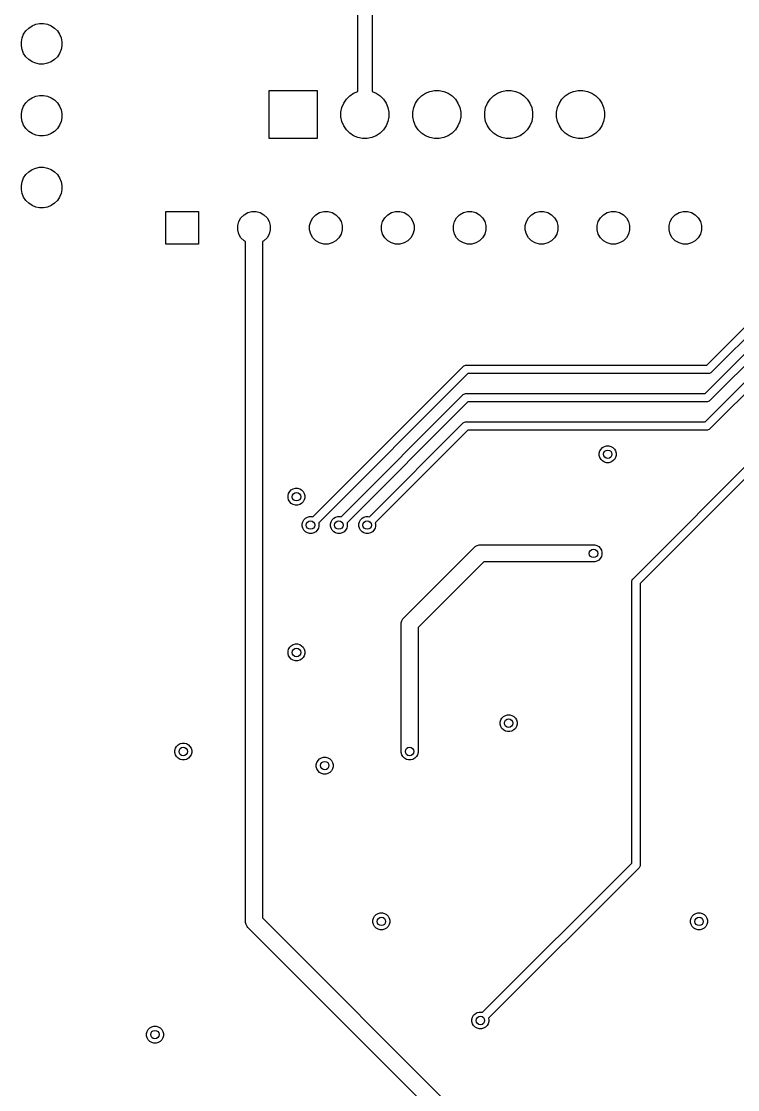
# Model space of a CAD drawing. Header units: inches. Extents: x 1.35 to 5.17, y -6.98 to -1.21.
# Drawn here: x 1.389 to 2.385, y -5.667 to -4.181 of the extents above; entities that cross this region are included whole.
import ezdxf

# ---------------------------------------------------------------- set-up
doc = ezdxf.new("R2010")
doc.units = ezdxf.units.IN
doc.header["$MEASUREMENT"] = 0
doc.layers.add('In2.Cu', color=33, linetype='CONTINUOUS', true_color=0xce7d2c)

msp = doc.modelspace()

# ---------------------------------------------------------------- linework, layer by layer
at = {"layer": 'In2.Cu', "linetype": 'CONTINUOUS'}
for p, q in [((1.8571, -4.2791), (1.8571, -3.7785)), ((1.8768, -3.7806), (1.8768, -4.2791)), ((1.3991, -4.1907), (1.4038, -4.1876)), ((1.4038, -4.1876), (1.4089, -4.1855)), ((1.4089, -4.1855), (1.4143, -4.1844)), ((1.4143, -4.1844), (1.4199, -4.1844)), ((1.4199, -4.1844), (1.4254, -4.1855)), ((1.4254, -4.1855), (1.4305, -4.1876)), ((1.4305, -4.1876), (1.4351, -4.1907)), ((2.3426, -4.6594), (2.8133, -4.1887)), ((1.39, -4.2044), (1.3921, -4.1992)), ((1.3921, -4.1992), (1.3952, -4.1946)), ((1.3952, -4.1946), (1.3991, -4.1907)), ((1.4351, -4.1907), (1.439, -4.1946)), ((1.439, -4.1946), (1.4421, -4.1992)), ((1.4421, -4.1992), (1.4443, -4.2044)), ((2.82, -4.1988), (2.3493, -4.6695)), ((1.3889, -4.2098), (1.39, -4.2044)), ((1.3889, -4.2154), (1.3889, -4.2098)), ((1.39, -4.2208), (1.3889, -4.2154)), ((1.4443, -4.2044), (1.4453, -4.2098)), ((1.4453, -4.2154), (1.4443, -4.2208)), ((1.4453, -4.2098), (1.4453, -4.2154)), ((1.3921, -4.226), (1.39, -4.2208)), ((1.3952, -4.2306), (1.3921, -4.226)), ((1.3991, -4.2345), (1.3952, -4.2306)), ((1.439, -4.2306), (1.4351, -4.2345)), ((1.4421, -4.226), (1.439, -4.2306)), ((1.4443, -4.2208), (1.4421, -4.226)), ((2.3401, -4.6988), (2.8108, -4.2281)), ((1.4038, -4.2376), (1.3991, -4.2345)), ((1.4089, -4.2397), (1.4038, -4.2376)), ((1.4143, -4.2408), (1.4089, -4.2397)), ((1.4199, -4.2408), (1.4143, -4.2408)), ((1.4254, -4.2397), (1.4199, -4.2408)), ((1.4305, -4.2376), (1.4254, -4.2397)), ((1.4351, -4.2345), (1.4305, -4.2376)), ((2.3401, -4.7382), (2.8305, -4.2478)), ((2.8174, -4.2382), (2.3467, -4.7089)), ((2.8371, -4.2579), (2.3467, -4.7483)), ((1.7335, -4.3445), (1.7335, -4.2776)), ((1.7335, -4.2776), (1.8004, -4.2776)), ((1.8004, -4.2776), (1.8004, -4.3445)), ((1.9572, -4.279), (1.9636, -4.2777)), ((1.9636, -4.2777), (1.9702, -4.2777)), ((1.9702, -4.2777), (1.9766, -4.279)), ((2.0572, -4.279), (2.0636, -4.2777)), ((2.0636, -4.2777), (2.0702, -4.2777)), ((2.0702, -4.2777), (2.0766, -4.279)), ((2.1572, -4.279), (2.1636, -4.2777)), ((2.1636, -4.2777), (2.1702, -4.2777)), ((2.1702, -4.2777), (2.1766, -4.279)), ((1.3952, -4.2946), (1.3991, -4.2907)), ((1.3991, -4.2907), (1.4038, -4.2876)), ((1.4038, -4.2876), (1.4089, -4.2855)), ((1.4089, -4.2855), (1.4143, -4.2844)), ((1.4143, -4.2844), (1.4199, -4.2844)), ((1.4199, -4.2844), (1.4254, -4.2855)), ((1.4254, -4.2855), (1.4305, -4.2876)), ((1.4305, -4.2876), (1.4351, -4.2907)), ((1.4351, -4.2907), (1.439, -4.2946)), ((1.8374, -4.2952), (1.8411, -4.2898)), ((1.8411, -4.2898), (1.8457, -4.2852)), ((1.8457, -4.2852), (1.8512, -4.2815)), ((1.8512, -4.2815), (1.8571, -4.2791)), ((1.8768, -4.2791), (1.8827, -4.2815)), ((1.8827, -4.2815), (1.8882, -4.2852)), ((1.8882, -4.2852), (1.8928, -4.2898)), ((1.8928, -4.2898), (1.8964, -4.2952)), ((1.9374, -4.2952), (1.9411, -4.2898)), ((1.9411, -4.2898), (1.9457, -4.2852)), ((1.9457, -4.2852), (1.9512, -4.2815)), ((1.9512, -4.2815), (1.9572, -4.279)), ((1.9766, -4.279), (1.9827, -4.2815)), ((1.9827, -4.2815), (1.9882, -4.2852)), ((1.9882, -4.2852), (1.9928, -4.2898)), ((1.9928, -4.2898), (1.9964, -4.2952)), ((2.0374, -4.2952), (2.0411, -4.2898)), ((2.0411, -4.2898), (2.0457, -4.2852)), ((2.0457, -4.2852), (2.0512, -4.2815)), ((2.0512, -4.2815), (2.0572, -4.279)), ((2.0766, -4.279), (2.0827, -4.2815)), ((2.0827, -4.2815), (2.0882, -4.2852)), ((2.0882, -4.2852), (2.0928, -4.2898)), ((2.0928, -4.2898), (2.0964, -4.2952)), ((2.1374, -4.2952), (2.1411, -4.2898)), ((2.1411, -4.2898), (2.1457, -4.2852)), ((2.1457, -4.2852), (2.1512, -4.2815)), ((2.1512, -4.2815), (2.1572, -4.279)), ((2.1766, -4.279), (2.1827, -4.2815)), ((2.1827, -4.2815), (2.1882, -4.2852)), ((2.1882, -4.2852), (2.1928, -4.2898)), ((2.1928, -4.2898), (2.1964, -4.2952)), ((1.3889, -4.3098), (1.39, -4.3044)), ((1.39, -4.3044), (1.3921, -4.2992)), ((1.3921, -4.2992), (1.3952, -4.2946)), ((1.439, -4.2946), (1.4421, -4.2992)), ((1.4421, -4.2992), (1.4443, -4.3044)), ((1.4443, -4.3044), (1.4453, -4.3098)), ((1.8336, -4.3077), (1.8349, -4.3013)), ((1.8336, -4.3143), (1.8336, -4.3077)), ((1.8349, -4.3013), (1.8374, -4.2952)), ((1.8964, -4.2952), (1.899, -4.3013)), ((1.899, -4.3013), (1.9002, -4.3077)), ((1.9002, -4.3077), (1.9002, -4.3143)), ((1.9336, -4.3077), (1.9349, -4.3013)), ((1.9336, -4.3143), (1.9336, -4.3077)), ((1.9349, -4.3013), (1.9374, -4.2952)), ((1.9964, -4.2952), (1.999, -4.3013)), ((1.999, -4.3013), (2.0002, -4.3077)), ((2.0002, -4.3077), (2.0002, -4.3143)), ((2.0336, -4.3077), (2.0349, -4.3013)), ((2.0336, -4.3143), (2.0336, -4.3077)), ((2.0349, -4.3013), (2.0374, -4.2952)), ((2.0964, -4.2952), (2.099, -4.3013)), ((2.099, -4.3013), (2.1002, -4.3077)), ((2.1002, -4.3077), (2.1002, -4.3143)), ((2.1336, -4.3077), (2.1349, -4.3013)), ((2.1336, -4.3143), (2.1336, -4.3077)), ((2.1349, -4.3013), (2.1374, -4.2952)), ((2.1964, -4.2952), (2.199, -4.3013)), ((2.199, -4.3013), (2.2002, -4.3077)), ((2.2002, -4.3077), (2.2002, -4.3143)), ((1.3889, -4.3154), (1.3889, -4.3098)), ((1.39, -4.3208), (1.3889, -4.3154)), ((1.3921, -4.326), (1.39, -4.3208)), ((1.4443, -4.3208), (1.4421, -4.326)), ((1.4453, -4.3154), (1.4443, -4.3208)), ((1.4453, -4.3098), (1.4453, -4.3154)), ((1.8349, -4.3207), (1.8336, -4.3143)), ((1.8374, -4.3268), (1.8349, -4.3207)), ((1.899, -4.3207), (1.8964, -4.3268)), ((1.9002, -4.3143), (1.899, -4.3207)), ((1.9349, -4.3207), (1.9336, -4.3143)), ((1.9374, -4.3268), (1.9349, -4.3207)), ((1.999, -4.3207), (1.9964, -4.3268)), ((2.0002, -4.3143), (1.999, -4.3207)), ((2.0349, -4.3207), (2.0336, -4.3143)), ((2.0374, -4.3268), (2.0349, -4.3207)), ((2.099, -4.3207), (2.0964, -4.3268)), ((2.1002, -4.3143), (2.099, -4.3207)), ((2.1349, -4.3207), (2.1336, -4.3143)), ((2.1374, -4.3268), (2.1349, -4.3207)), ((2.199, -4.3207), (2.1964, -4.3268)), ((2.2002, -4.3143), (2.199, -4.3207)), ((1.3952, -4.3306), (1.3921, -4.326)), ((1.3991, -4.3345), (1.3952, -4.3306)), ((1.4038, -4.3376), (1.3991, -4.3345)), ((1.4089, -4.3397), (1.4038, -4.3376)), ((1.4305, -4.3376), (1.4254, -4.3397)), ((1.4351, -4.3345), (1.4305, -4.3376)), ((1.439, -4.3306), (1.4351, -4.3345)), ((1.4421, -4.326), (1.439, -4.3306)), ((1.8411, -4.3323), (1.8374, -4.3268)), ((1.8457, -4.3369), (1.8411, -4.3323)), ((1.8512, -4.3405), (1.8457, -4.3369)), ((1.8882, -4.3369), (1.8827, -4.3405)), ((1.8928, -4.3323), (1.8882, -4.3369)), ((1.8964, -4.3268), (1.8928, -4.3323)), ((1.9411, -4.3323), (1.9374, -4.3268)), ((1.9457, -4.3369), (1.9411, -4.3323)), ((1.9512, -4.3405), (1.9457, -4.3369)), ((1.9882, -4.3369), (1.9827, -4.3405)), ((1.9928, -4.3323), (1.9882, -4.3369)), ((1.9964, -4.3268), (1.9928, -4.3323)), ((2.0411, -4.3323), (2.0374, -4.3268)), ((2.0457, -4.3369), (2.0411, -4.3323)), ((2.0512, -4.3405), (2.0457, -4.3369)), ((2.0882, -4.3369), (2.0827, -4.3405)), ((2.0928, -4.3323), (2.0882, -4.3369)), ((2.0964, -4.3268), (2.0928, -4.3323)), ((2.1411, -4.3323), (2.1374, -4.3268)), ((2.1457, -4.3369), (2.1411, -4.3323)), ((2.1512, -4.3405), (2.1457, -4.3369)), ((2.1882, -4.3369), (2.1827, -4.3405)), ((2.1928, -4.3323), (2.1882, -4.3369)), ((2.1964, -4.3268), (2.1928, -4.3323)), ((1.4143, -4.3408), (1.4089, -4.3397)), ((1.4199, -4.3408), (1.4143, -4.3408)), ((1.4254, -4.3397), (1.4199, -4.3408)), ((1.8004, -4.3445), (1.7335, -4.3445)), ((1.8572, -4.343), (1.8512, -4.3405)), ((1.8636, -4.3443), (1.8572, -4.343)), ((1.8702, -4.3443), (1.8636, -4.3443)), ((1.8766, -4.343), (1.8702, -4.3443)), ((1.8827, -4.3405), (1.8766, -4.343)), ((1.9572, -4.343), (1.9512, -4.3405)), ((1.9636, -4.3443), (1.9572, -4.343)), ((1.9702, -4.3443), (1.9636, -4.3443)), ((1.9766, -4.343), (1.9702, -4.3443)), ((1.9827, -4.3405), (1.9766, -4.343)), ((2.0572, -4.343), (2.0512, -4.3405)), ((2.0636, -4.3443), (2.0572, -4.343)), ((2.0702, -4.3443), (2.0636, -4.3443)), ((2.0766, -4.343), (2.0702, -4.3443)), ((2.0827, -4.3405), (2.0766, -4.343)), ((2.1572, -4.343), (2.1512, -4.3405)), ((2.1636, -4.3443), (2.1572, -4.343)), ((2.1702, -4.3443), (2.1636, -4.3443)), ((2.1766, -4.343), (2.1702, -4.3443)), ((2.1827, -4.3405), (2.1766, -4.343)), ((1.3921, -4.3992), (1.3952, -4.3946)), ((1.3952, -4.3946), (1.3991, -4.3907)), ((1.3991, -4.3907), (1.4038, -4.3876)), ((1.4038, -4.3876), (1.4089, -4.3855)), ((1.4089, -4.3855), (1.4143, -4.3844)), ((1.4143, -4.3844), (1.4199, -4.3844)), ((1.4199, -4.3844), (1.4254, -4.3855)), ((1.4254, -4.3855), (1.4305, -4.3876)), ((1.4305, -4.3876), (1.4351, -4.3907)), ((1.4351, -4.3907), (1.439, -4.3946)), ((1.439, -4.3946), (1.4421, -4.3992)), ((1.3889, -4.4098), (1.39, -4.4044)), ((1.3889, -4.4154), (1.3889, -4.4098)), ((1.39, -4.4044), (1.3921, -4.3992)), ((1.4421, -4.3992), (1.4443, -4.4044)), ((1.4443, -4.4044), (1.4453, -4.4098)), ((1.4453, -4.4098), (1.4453, -4.4154)), ((1.39, -4.4208), (1.3889, -4.4154)), ((1.3921, -4.426), (1.39, -4.4208)), ((1.3952, -4.4306), (1.3921, -4.426)), ((1.4421, -4.426), (1.439, -4.4306)), ((1.4443, -4.4208), (1.4421, -4.426)), ((1.4453, -4.4154), (1.4443, -4.4208)), ((1.3991, -4.4345), (1.3952, -4.4306)), ((1.4038, -4.4376), (1.3991, -4.4345)), ((1.4089, -4.4397), (1.4038, -4.4376)), ((1.4143, -4.4408), (1.4089, -4.4397)), ((1.4199, -4.4408), (1.4143, -4.4408)), ((1.4254, -4.4397), (1.4199, -4.4408)), ((1.4305, -4.4376), (1.4254, -4.4397)), ((1.4351, -4.4345), (1.4305, -4.4376)), ((1.439, -4.4306), (1.4351, -4.4345)), ((1.5898, -4.4913), (1.5898, -4.4457)), ((1.5898, -4.4457), (1.6354, -4.4457)), ((1.6354, -4.4457), (1.6354, -4.4913)), ((1.6915, -4.4598), (1.6945, -4.4546)), ((1.6945, -4.4546), (1.6987, -4.4504)), ((1.6987, -4.4504), (1.7039, -4.4474)), ((1.7039, -4.4474), (1.7096, -4.4459)), ((1.7096, -4.4459), (1.7156, -4.4459)), ((1.7156, -4.4459), (1.7213, -4.4474)), ((1.7213, -4.4474), (1.7265, -4.4504)), ((1.7265, -4.4504), (1.7307, -4.4546)), ((1.7307, -4.4546), (1.7337, -4.4598)), ((1.7915, -4.4598), (1.7945, -4.4546)), ((1.7945, -4.4546), (1.7987, -4.4504)), ((1.7987, -4.4504), (1.8039, -4.4474)), ((1.8039, -4.4474), (1.8096, -4.4459)), ((1.8096, -4.4459), (1.8156, -4.4459)), ((1.8156, -4.4459), (1.8213, -4.4474)), ((1.8213, -4.4474), (1.8265, -4.4504)), ((1.8265, -4.4504), (1.8307, -4.4546)), ((1.8307, -4.4546), (1.8337, -4.4598)), ((1.8915, -4.4598), (1.8945, -4.4546)), ((1.8945, -4.4546), (1.8987, -4.4504)), ((1.8987, -4.4504), (1.9039, -4.4474)), ((1.9039, -4.4474), (1.9096, -4.4459)), ((1.9096, -4.4459), (1.9156, -4.4459)), ((1.9156, -4.4459), (1.9213, -4.4474)), ((1.9213, -4.4474), (1.9265, -4.4504)), ((1.9265, -4.4504), (1.9307, -4.4546)), ((1.9307, -4.4546), (1.9337, -4.4598)), ((1.9915, -4.4598), (1.9945, -4.4546)), ((1.9945, -4.4546), (1.9987, -4.4504)), ((1.9987, -4.4504), (2.0039, -4.4474)), ((2.0039, -4.4474), (2.0096, -4.4459)), ((2.0096, -4.4459), (2.0156, -4.4459)), ((2.0156, -4.4459), (2.0213, -4.4474)), ((2.0213, -4.4474), (2.0265, -4.4504)), ((2.0265, -4.4504), (2.0307, -4.4546)), ((2.0307, -4.4546), (2.0337, -4.4598)), ((2.0915, -4.4598), (2.0945, -4.4546)), ((2.0945, -4.4546), (2.0987, -4.4504)), ((2.0987, -4.4504), (2.1039, -4.4474)), ((2.1039, -4.4474), (2.1096, -4.4459)), ((2.1096, -4.4459), (2.1156, -4.4459)), ((2.1156, -4.4459), (2.1213, -4.4474)), ((2.1213, -4.4474), (2.1265, -4.4504)), ((2.1265, -4.4504), (2.1307, -4.4546)), ((2.1307, -4.4546), (2.1337, -4.4598)), ((2.1915, -4.4598), (2.1945, -4.4546)), ((2.1945, -4.4546), (2.1987, -4.4504)), ((2.1987, -4.4504), (2.2039, -4.4474)), ((2.2039, -4.4474), (2.2096, -4.4459)), ((2.2096, -4.4459), (2.2156, -4.4459)), ((2.2156, -4.4459), (2.2213, -4.4474)), ((2.2213, -4.4474), (2.2265, -4.4504)), ((2.2265, -4.4504), (2.2307, -4.4546)), ((2.2307, -4.4546), (2.2337, -4.4598)), ((2.2915, -4.4598), (2.2945, -4.4546)), ((2.2945, -4.4546), (2.2987, -4.4504)), ((2.2987, -4.4504), (2.3039, -4.4474)), ((2.3039, -4.4474), (2.3096, -4.4459)), ((2.3096, -4.4459), (2.3156, -4.4459)), ((2.3156, -4.4459), (2.3213, -4.4474)), ((2.3213, -4.4474), (2.3265, -4.4504)), ((2.3265, -4.4504), (2.3307, -4.4546)), ((2.3307, -4.4546), (2.3337, -4.4598)), ((1.69, -4.4655), (1.6915, -4.4598)), ((1.69, -4.4715), (1.69, -4.4655)), ((1.6915, -4.4772), (1.69, -4.4715)), ((1.7337, -4.4598), (1.7352, -4.4655)), ((1.7352, -4.4715), (1.7337, -4.4772)), ((1.7352, -4.4655), (1.7352, -4.4715)), ((1.79, -4.4655), (1.7915, -4.4598)), ((1.79, -4.4715), (1.79, -4.4655)), ((1.7915, -4.4772), (1.79, -4.4715)), ((1.8337, -4.4598), (1.8352, -4.4655)), ((1.8352, -4.4715), (1.8337, -4.4772)), ((1.8352, -4.4655), (1.8352, -4.4715)), ((1.89, -4.4655), (1.8915, -4.4598)), ((1.89, -4.4715), (1.89, -4.4655)), ((1.8915, -4.4772), (1.89, -4.4715)), ((1.9337, -4.4598), (1.9352, -4.4655)), ((1.9352, -4.4715), (1.9337, -4.4772)), ((1.9352, -4.4655), (1.9352, -4.4715)), ((1.99, -4.4655), (1.9915, -4.4598)), ((1.99, -4.4715), (1.99, -4.4655)), ((1.9915, -4.4772), (1.99, -4.4715)), ((2.0337, -4.4598), (2.0352, -4.4655)), ((2.0352, -4.4715), (2.0337, -4.4772)), ((2.0352, -4.4655), (2.0352, -4.4715)), ((2.09, -4.4655), (2.0915, -4.4598)), ((2.09, -4.4715), (2.09, -4.4655)), ((2.0915, -4.4772), (2.09, -4.4715)), ((2.1337, -4.4598), (2.1352, -4.4655)), ((2.1352, -4.4715), (2.1337, -4.4772)), ((2.1352, -4.4655), (2.1352, -4.4715)), ((2.19, -4.4655), (2.1915, -4.4598)), ((2.19, -4.4715), (2.19, -4.4655)), ((2.1915, -4.4772), (2.19, -4.4715)), ((2.2337, -4.4598), (2.2352, -4.4655)), ((2.2352, -4.4715), (2.2337, -4.4772)), ((2.2352, -4.4655), (2.2352, -4.4715)), ((2.29, -4.4655), (2.2915, -4.4598)), ((2.29, -4.4715), (2.29, -4.4655)), ((2.2915, -4.4772), (2.29, -4.4715)), ((2.3337, -4.4598), (2.3352, -4.4655)), ((2.3352, -4.4715), (2.3337, -4.4772)), ((2.3352, -4.4655), (2.3352, -4.4715)), ((1.6945, -4.4824), (1.6915, -4.4772)), ((1.6987, -4.4866), (1.6945, -4.4824)), ((1.7307, -4.4824), (1.7265, -4.4866)), ((1.7337, -4.4772), (1.7307, -4.4824)), ((1.7945, -4.4824), (1.7915, -4.4772)), ((1.7987, -4.4866), (1.7945, -4.4824)), ((1.8307, -4.4824), (1.8265, -4.4866)), ((1.8337, -4.4772), (1.8307, -4.4824)), ((1.8945, -4.4824), (1.8915, -4.4772)), ((1.8987, -4.4866), (1.8945, -4.4824)), ((1.9307, -4.4824), (1.9265, -4.4866)), ((1.9337, -4.4772), (1.9307, -4.4824)), ((1.9945, -4.4824), (1.9915, -4.4772)), ((1.9987, -4.4866), (1.9945, -4.4824)), ((2.0307, -4.4824), (2.0265, -4.4866)), ((2.0337, -4.4772), (2.0307, -4.4824)), ((2.0945, -4.4824), (2.0915, -4.4772)), ((2.0987, -4.4866), (2.0945, -4.4824)), ((2.1307, -4.4824), (2.1265, -4.4866)), ((2.1337, -4.4772), (2.1307, -4.4824)), ((2.1945, -4.4824), (2.1915, -4.4772)), ((2.1987, -4.4866), (2.1945, -4.4824)), ((2.2307, -4.4824), (2.2265, -4.4866)), ((2.2337, -4.4772), (2.2307, -4.4824)), ((2.2945, -4.4824), (2.2915, -4.4772)), ((2.2987, -4.4866), (2.2945, -4.4824)), ((2.3307, -4.4824), (2.3265, -4.4866)), ((2.3337, -4.4772), (2.3307, -4.4824)), ((1.6354, -4.4913), (1.5898, -4.4913)), ((1.7008, -4.4878), (1.6987, -4.4866)), ((1.7008, -5.4331), (1.7008, -4.4878)), ((1.7265, -4.4866), (1.7244, -4.4878)), ((1.7244, -4.4878), (1.7244, -5.4282)), ((1.8039, -4.4896), (1.7987, -4.4866)), ((1.8096, -4.4911), (1.8039, -4.4896)), ((1.8156, -4.4911), (1.8096, -4.4911)), ((1.8213, -4.4896), (1.8156, -4.4911)), ((1.8265, -4.4866), (1.8213, -4.4896)), ((1.9039, -4.4896), (1.8987, -4.4866)), ((1.9096, -4.4911), (1.9039, -4.4896)), ((1.9156, -4.4911), (1.9096, -4.4911)), ((1.9213, -4.4896), (1.9156, -4.4911)), ((1.9265, -4.4866), (1.9213, -4.4896)), ((2.0039, -4.4896), (1.9987, -4.4866)), ((2.0096, -4.4911), (2.0039, -4.4896)), ((2.0156, -4.4911), (2.0096, -4.4911)), ((2.0213, -4.4896), (2.0156, -4.4911)), ((2.0265, -4.4866), (2.0213, -4.4896)), ((2.1039, -4.4896), (2.0987, -4.4866)), ((2.1096, -4.4911), (2.1039, -4.4896)), ((2.1156, -4.4911), (2.1096, -4.4911)), ((2.1213, -4.4896), (2.1156, -4.4911)), ((2.1265, -4.4866), (2.1213, -4.4896)), ((2.2039, -4.4896), (2.1987, -4.4866)), ((2.2096, -4.4911), (2.2039, -4.4896)), ((2.2156, -4.4911), (2.2096, -4.4911)), ((2.2213, -4.4896), (2.2156, -4.4911)), ((2.2265, -4.4866), (2.2213, -4.4896)), ((2.3039, -4.4896), (2.2987, -4.4866)), ((2.3096, -4.4911), (2.3039, -4.4896)), ((2.3156, -4.4911), (2.3096, -4.4911)), ((2.3213, -4.4896), (2.3156, -4.4911)), ((2.3265, -4.4866), (2.3213, -4.4896)), ((1.7943, -4.8706), (2.0037, -4.6612)), ((2.0037, -4.6612), (2.0046, -4.6604)), ((2.0046, -4.6604), (2.0058, -4.6599)), ((2.0058, -4.6599), (2.0067, -4.6596)), ((2.0067, -4.6596), (2.0079, -4.6594)), ((2.0079, -4.6594), (2.3426, -4.6594)), ((2.0103, -4.6713), (1.8027, -4.8789)), ((2.3451, -4.6713), (2.0103, -4.6713)), ((2.3462, -4.6711), (2.3451, -4.6713)), ((2.3471, -4.6708), (2.3462, -4.6711)), ((2.3484, -4.6703), (2.3471, -4.6708)), ((2.3493, -4.6695), (2.3484, -4.6703)), ((1.8337, -4.8706), (2.0037, -4.7005)), ((2.0037, -4.7005), (2.0046, -4.6998)), ((2.0046, -4.6998), (2.0058, -4.6993)), ((2.0058, -4.6993), (2.0067, -4.6989)), ((2.0067, -4.6989), (2.0079, -4.6988)), ((2.0079, -4.6988), (2.3401, -4.6988)), ((2.3467, -4.7089), (2.3458, -4.7096)), ((2.0103, -4.7106), (1.842, -4.8789)), ((2.3425, -4.7106), (2.0103, -4.7106)), ((2.3437, -4.7105), (2.3425, -4.7106)), ((2.3446, -4.7102), (2.3437, -4.7105)), ((2.3458, -4.7096), (2.3446, -4.7102)), ((2.0046, -4.7392), (2.0055, -4.7388)), ((2.0055, -4.7388), (2.0067, -4.7383)), ((2.0067, -4.7383), (2.0079, -4.7382)), ((2.0079, -4.7382), (2.3401, -4.7382)), ((1.8731, -4.8706), (2.0037, -4.7399)), ((2.0103, -4.75), (1.8814, -4.8789)), ((2.0037, -4.7399), (2.0046, -4.7392)), ((2.3425, -4.75), (2.0103, -4.75)), ((2.3437, -4.7499), (2.3425, -4.75)), ((2.3446, -4.7495), (2.3437, -4.7499)), ((2.3458, -4.749), (2.3446, -4.7495)), ((2.3467, -4.7483), (2.3458, -4.749)), ((2.2399, -4.9565), (2.4296, -4.7668)), ((2.193, -4.7819), (2.1938, -4.7789)), ((2.193, -4.785), (2.193, -4.7819)), ((2.1938, -4.7789), (2.1954, -4.7763)), ((2.1954, -4.7763), (2.1975, -4.7741)), ((2.1975, -4.7741), (2.2002, -4.7726)), ((2.2002, -4.7726), (2.2032, -4.7718)), ((2.2032, -4.7718), (2.2063, -4.7718)), ((2.2063, -4.7718), (2.2092, -4.7726)), ((2.2092, -4.7726), (2.2119, -4.7741)), ((2.2119, -4.7741), (2.2141, -4.7763)), ((2.2141, -4.7763), (2.2156, -4.7789)), ((2.2156, -4.7789), (2.2164, -4.7819)), ((2.2164, -4.7819), (2.2164, -4.785)), ((2.438, -4.7751), (2.25, -4.9631)), ((2.1938, -4.788), (2.193, -4.785)), ((2.1954, -4.7907), (2.1938, -4.788)), ((2.1975, -4.7928), (2.1954, -4.7907)), ((2.2002, -4.7944), (2.1975, -4.7928)), ((2.2032, -4.7952), (2.2002, -4.7944)), ((2.2063, -4.7952), (2.2032, -4.7952)), ((2.2092, -4.7944), (2.2063, -4.7952)), ((2.2119, -4.7928), (2.2092, -4.7944)), ((2.2141, -4.7907), (2.2119, -4.7928)), ((2.2156, -4.788), (2.2141, -4.7907)), ((2.2164, -4.785), (2.2156, -4.788)), ((1.7599, -4.841), (1.7607, -4.838)), ((1.7599, -4.8441), (1.7599, -4.841)), ((1.7607, -4.838), (1.7623, -4.8353)), ((1.7623, -4.8353), (1.7645, -4.8331)), ((1.7645, -4.8331), (1.7671, -4.8316)), ((1.7671, -4.8316), (1.7701, -4.8308)), ((1.7701, -4.8308), (1.7732, -4.8308)), ((1.7732, -4.8308), (1.7762, -4.8316)), ((1.7762, -4.8316), (1.7788, -4.8331)), ((1.7788, -4.8331), (1.781, -4.8353)), ((1.781, -4.8353), (1.7826, -4.838)), ((1.7826, -4.838), (1.7834, -4.841)), ((1.7834, -4.841), (1.7834, -4.8441)), ((1.7607, -4.847), (1.7599, -4.8441)), ((1.7623, -4.8497), (1.7607, -4.847)), ((1.7645, -4.8519), (1.7623, -4.8497)), ((1.7671, -4.8534), (1.7645, -4.8519)), ((1.7701, -4.8542), (1.7671, -4.8534)), ((1.7732, -4.8542), (1.7701, -4.8542)), ((1.7762, -4.8534), (1.7732, -4.8542)), ((1.7788, -4.8519), (1.7762, -4.8534)), ((1.781, -4.8497), (1.7788, -4.8519)), ((1.7826, -4.847), (1.781, -4.8497)), ((1.7834, -4.8441), (1.7826, -4.847)), ((1.782, -4.8747), (1.7841, -4.8725)), ((1.7841, -4.8725), (1.7868, -4.871)), ((1.7868, -4.871), (1.7898, -4.8702)), ((1.7898, -4.8702), (1.7929, -4.8702)), ((1.7929, -4.8702), (1.7943, -4.8706)), ((1.8213, -4.8747), (1.8235, -4.8725)), ((1.8235, -4.8725), (1.8262, -4.871)), ((1.8262, -4.871), (1.8292, -4.8702)), ((1.8292, -4.8702), (1.8323, -4.8702)), ((1.8323, -4.8702), (1.8337, -4.8706)), ((1.8607, -4.8747), (1.8629, -4.8725)), ((1.8629, -4.8725), (1.8656, -4.871)), ((1.8656, -4.871), (1.8685, -4.8702)), ((1.8685, -4.8702), (1.8716, -4.8702)), ((1.8716, -4.8702), (1.8731, -4.8706)), ((1.7796, -4.8803), (1.7804, -4.8774)), ((1.7796, -4.8834), (1.7796, -4.8803)), ((1.7804, -4.8864), (1.7796, -4.8834)), ((1.7804, -4.8774), (1.782, -4.8747)), ((1.782, -4.8891), (1.7804, -4.8864)), ((1.8023, -4.8864), (1.8007, -4.8891)), ((1.803, -4.8834), (1.8023, -4.8864)), ((1.8027, -4.8789), (1.803, -4.8803)), ((1.803, -4.8803), (1.803, -4.8834)), ((1.819, -4.8803), (1.8198, -4.8774)), ((1.819, -4.8834), (1.819, -4.8803)), ((1.8198, -4.8864), (1.819, -4.8834)), ((1.8198, -4.8774), (1.8213, -4.8747)), ((1.8213, -4.8891), (1.8198, -4.8864)), ((1.8416, -4.8864), (1.8401, -4.8891)), ((1.8424, -4.8834), (1.8416, -4.8864)), ((1.842, -4.8789), (1.8424, -4.8803)), ((1.8424, -4.8803), (1.8424, -4.8834)), ((1.8584, -4.8803), (1.8592, -4.8774)), ((1.8584, -4.8834), (1.8584, -4.8803)), ((1.8592, -4.8864), (1.8584, -4.8834)), ((1.8592, -4.8774), (1.8607, -4.8747)), ((1.8607, -4.8891), (1.8592, -4.8864)), ((1.881, -4.8864), (1.8794, -4.8891)), ((1.8818, -4.8834), (1.881, -4.8864)), ((1.8814, -4.8789), (1.8818, -4.8803)), ((1.8818, -4.8803), (1.8818, -4.8834)), ((1.7841, -4.8913), (1.782, -4.8891)), ((1.7868, -4.8928), (1.7841, -4.8913)), ((1.7898, -4.8936), (1.7868, -4.8928)), ((1.7929, -4.8936), (1.7898, -4.8936)), ((1.7959, -4.8928), (1.7929, -4.8936)), ((1.7985, -4.8913), (1.7959, -4.8928)), ((1.8007, -4.8891), (1.7985, -4.8913)), ((1.8235, -4.8913), (1.8213, -4.8891)), ((1.8262, -4.8928), (1.8235, -4.8913)), ((1.8292, -4.8936), (1.8262, -4.8928)), ((1.8323, -4.8936), (1.8292, -4.8936)), ((1.8352, -4.8928), (1.8323, -4.8936)), ((1.8379, -4.8913), (1.8352, -4.8928)), ((1.8401, -4.8891), (1.8379, -4.8913)), ((1.8629, -4.8913), (1.8607, -4.8891)), ((1.8656, -4.8928), (1.8629, -4.8913)), ((1.8685, -4.8936), (1.8656, -4.8928)), ((1.8716, -4.8936), (1.8685, -4.8936)), ((1.8746, -4.8928), (1.8716, -4.8936)), ((1.8773, -4.8913), (1.8746, -4.8928)), ((1.8794, -4.8891), (1.8773, -4.8913)), ((1.9208, -5.0113), (2.0192, -4.9129)), ((2.0192, -4.9129), (2.0204, -4.9119)), ((2.0204, -4.9119), (2.023, -4.9103)), ((2.023, -4.9103), (2.026, -4.9095)), ((2.026, -4.9095), (2.0276, -4.9094)), ((2.0276, -4.9094), (2.185, -4.9094)), ((2.185, -4.9094), (2.1866, -4.9095)), ((2.1866, -4.9095), (2.1896, -4.9103)), ((2.1896, -4.9103), (2.1922, -4.9119)), ((2.1922, -4.9119), (2.1944, -4.9141)), ((2.1944, -4.9141), (2.196, -4.9167)), ((2.196, -4.9167), (2.1967, -4.9197)), ((2.1922, -4.9306), (2.1896, -4.9322)), ((2.1944, -4.9284), (2.1922, -4.9306)), ((2.196, -4.9258), (2.1944, -4.9284)), ((2.1967, -4.9228), (2.196, -4.9258)), ((2.1967, -4.9197), (2.1967, -4.9228)), ((2.0325, -4.9331), (1.9409, -5.0246)), ((2.185, -4.9331), (2.0325, -4.9331)), ((2.1866, -4.933), (2.185, -4.9331)), ((2.1896, -4.9322), (2.1866, -4.933)), ((2.2382, -4.9606), (2.2383, -4.9595)), ((2.2382, -5.3519), (2.2382, -4.9606)), ((2.2383, -4.9595), (2.2387, -4.9586)), ((2.2387, -4.9586), (2.2392, -4.9573)), ((2.2392, -4.9573), (2.2399, -4.9565)), ((2.25, -4.9631), (2.25, -5.3543)), ((1.9173, -5.0197), (1.9174, -5.0181)), ((1.9173, -5.1969), (1.9173, -5.0197)), ((1.9174, -5.0181), (1.9182, -5.0152)), ((1.9182, -5.0152), (1.9198, -5.0125)), ((1.9198, -5.0125), (1.9208, -5.0113)), ((1.9409, -5.0246), (1.9409, -5.1969)), ((1.7623, -5.0519), (1.7645, -5.0497)), ((1.7645, -5.0497), (1.7671, -5.0481)), ((1.7671, -5.0481), (1.7701, -5.0473)), ((1.7701, -5.0473), (1.7732, -5.0473)), ((1.7732, -5.0473), (1.7762, -5.0481)), ((1.7762, -5.0481), (1.7788, -5.0497)), ((1.7788, -5.0497), (1.781, -5.0519)), ((1.7599, -5.0575), (1.7607, -5.0545)), ((1.7599, -5.0606), (1.7599, -5.0575)), ((1.7607, -5.0636), (1.7599, -5.0606)), ((1.7607, -5.0545), (1.7623, -5.0519)), ((1.7623, -5.0662), (1.7607, -5.0636)), ((1.781, -5.0519), (1.7826, -5.0545)), ((1.7826, -5.0636), (1.781, -5.0662)), ((1.7826, -5.0545), (1.7834, -5.0575)), ((1.7834, -5.0606), (1.7826, -5.0636)), ((1.7834, -5.0575), (1.7834, -5.0606)), ((1.7645, -5.0684), (1.7623, -5.0662)), ((1.7671, -5.07), (1.7645, -5.0684)), ((1.7701, -5.0708), (1.7671, -5.07)), ((1.7732, -5.0708), (1.7701, -5.0708)), ((1.7762, -5.07), (1.7732, -5.0708)), ((1.7788, -5.0684), (1.7762, -5.07)), ((1.781, -5.0662), (1.7788, -5.0684)), ((2.0552, -5.1559), (2.056, -5.153)), ((2.056, -5.153), (2.0576, -5.1503)), ((2.0576, -5.1503), (2.0597, -5.1481)), ((2.0597, -5.1481), (2.0624, -5.1466)), ((2.0624, -5.1466), (2.0654, -5.1458)), ((2.0654, -5.1458), (2.0685, -5.1458)), ((2.0685, -5.1458), (2.0714, -5.1466)), ((2.0714, -5.1466), (2.0741, -5.1481)), ((2.0741, -5.1481), (2.0763, -5.1503)), ((2.0763, -5.1503), (2.0778, -5.153)), ((2.0778, -5.153), (2.0786, -5.1559)), ((2.0552, -5.159), (2.0552, -5.1559)), ((2.056, -5.162), (2.0552, -5.159)), ((2.0576, -5.1647), (2.056, -5.162)), ((2.0597, -5.1669), (2.0576, -5.1647)), ((2.0624, -5.1684), (2.0597, -5.1669)), ((2.0654, -5.1692), (2.0624, -5.1684)), ((2.0685, -5.1692), (2.0654, -5.1692)), ((2.0714, -5.1684), (2.0685, -5.1692)), ((2.0741, -5.1669), (2.0714, -5.1684)), ((2.0763, -5.1647), (2.0741, -5.1669)), ((2.0778, -5.162), (2.0763, -5.1647)), ((2.0786, -5.159), (2.0778, -5.162)), ((2.0786, -5.1559), (2.0786, -5.159)), ((1.6025, -5.1953), (1.6033, -5.1923)), ((1.6025, -5.1984), (1.6025, -5.1953)), ((1.6033, -5.2014), (1.6025, -5.1984)), ((1.6033, -5.1923), (1.6048, -5.1897)), ((1.6048, -5.1897), (1.607, -5.1875)), ((1.607, -5.1875), (1.6097, -5.1859)), ((1.6097, -5.1859), (1.6126, -5.1851)), ((1.6126, -5.1851), (1.6157, -5.1851)), ((1.6157, -5.1851), (1.6187, -5.1859)), ((1.6187, -5.1859), (1.6214, -5.1875)), ((1.6214, -5.1875), (1.6235, -5.1897)), ((1.6235, -5.1897), (1.6251, -5.1923)), ((1.6251, -5.1923), (1.6259, -5.1953)), ((1.6259, -5.1984), (1.6251, -5.2014)), ((1.6259, -5.1953), (1.6259, -5.1984)), ((1.9174, -5.1984), (1.9173, -5.1969)), ((1.9182, -5.2014), (1.9174, -5.1984)), ((1.9408, -5.1984), (1.94, -5.2014)), ((1.9409, -5.1969), (1.9408, -5.1984)), ((1.6048, -5.204), (1.6033, -5.2014)), ((1.607, -5.2062), (1.6048, -5.204)), ((1.6097, -5.2078), (1.607, -5.2062)), ((1.6126, -5.2086), (1.6097, -5.2078)), ((1.6157, -5.2086), (1.6126, -5.2086)), ((1.6187, -5.2078), (1.6157, -5.2086)), ((1.6214, -5.2062), (1.6187, -5.2078)), ((1.6235, -5.204), (1.6214, -5.2062)), ((1.6251, -5.2014), (1.6235, -5.204)), ((1.7993, -5.215), (1.8001, -5.212)), ((1.8001, -5.212), (1.8017, -5.2093)), ((1.8017, -5.2093), (1.8038, -5.2072)), ((1.8038, -5.2072), (1.8065, -5.2056)), ((1.8065, -5.2056), (1.8095, -5.2048)), ((1.8095, -5.2048), (1.8126, -5.2048)), ((1.8126, -5.2048), (1.8155, -5.2056)), ((1.8155, -5.2056), (1.8182, -5.2072)), ((1.8182, -5.2072), (1.8204, -5.2093)), ((1.8204, -5.2093), (1.8219, -5.212)), ((1.8219, -5.212), (1.8227, -5.215)), ((1.9198, -5.204), (1.9182, -5.2014)), ((1.9219, -5.2062), (1.9198, -5.204)), ((1.9246, -5.2078), (1.9219, -5.2062)), ((1.9276, -5.2086), (1.9246, -5.2078)), ((1.9307, -5.2086), (1.9276, -5.2086)), ((1.9337, -5.2078), (1.9307, -5.2086)), ((1.9363, -5.2062), (1.9337, -5.2078)), ((1.9385, -5.204), (1.9363, -5.2062)), ((1.94, -5.2014), (1.9385, -5.204)), ((1.7993, -5.2181), (1.7993, -5.215)), ((1.8001, -5.2211), (1.7993, -5.2181)), ((1.8017, -5.2237), (1.8001, -5.2211)), ((1.8038, -5.2259), (1.8017, -5.2237)), ((1.8065, -5.2274), (1.8038, -5.2259)), ((1.8095, -5.2282), (1.8065, -5.2274)), ((1.8126, -5.2282), (1.8095, -5.2282)), ((1.8155, -5.2274), (1.8126, -5.2282)), ((1.8182, -5.2259), (1.8155, -5.2274)), ((1.8204, -5.2237), (1.8182, -5.2259)), ((1.8219, -5.2211), (1.8204, -5.2237)), ((1.8227, -5.2181), (1.8219, -5.2211)), ((1.8227, -5.215), (1.8227, -5.2181)), ((2.0305, -5.5595), (2.2382, -5.3519)), ((2.2483, -5.3585), (2.0389, -5.5679)), ((2.249, -5.3576), (2.2483, -5.3585)), ((2.2497, -5.356), (2.249, -5.3576)), ((2.2499, -5.3555), (2.2497, -5.356)), ((2.25, -5.3543), (2.2499, -5.3555)), ((1.8826, -5.4237), (1.8852, -5.4222)), ((1.8852, -5.4222), (1.8882, -5.4214)), ((1.8882, -5.4214), (1.8913, -5.4214)), ((1.8913, -5.4214), (1.8943, -5.4222)), ((1.8943, -5.4222), (1.897, -5.4237)), ((2.3246, -5.4237), (2.3272, -5.4222)), ((2.3272, -5.4222), (2.3302, -5.4214)), ((2.3302, -5.4214), (2.3333, -5.4214)), ((2.3333, -5.4214), (2.3363, -5.4222)), ((2.3363, -5.4222), (2.3389, -5.4237)), ((1.7009, -5.4346), (1.7008, -5.4331)), ((1.7017, -5.4376), (1.7009, -5.4346)), ((1.7244, -5.4282), (2.1899, -5.8937)), ((1.8781, -5.4315), (1.8789, -5.4286)), ((1.8781, -5.4346), (1.8781, -5.4315)), ((1.8789, -5.4376), (1.8781, -5.4346)), ((1.8789, -5.4286), (1.8804, -5.4259)), ((1.8804, -5.4259), (1.8826, -5.4237)), ((1.897, -5.4237), (1.8991, -5.4259)), ((1.8991, -5.4259), (1.9007, -5.4286)), ((1.9007, -5.4286), (1.9015, -5.4315)), ((1.9015, -5.4346), (1.9007, -5.4376)), ((1.9015, -5.4315), (1.9015, -5.4346)), ((2.32, -5.4315), (2.3208, -5.4286)), ((2.32, -5.4346), (2.32, -5.4315)), ((2.3208, -5.4376), (2.32, -5.4346)), ((2.3208, -5.4286), (2.3224, -5.4259)), ((2.3224, -5.4259), (2.3246, -5.4237)), ((2.3389, -5.4237), (2.3411, -5.4259)), ((2.3411, -5.4259), (2.3427, -5.4286)), ((2.3427, -5.4286), (2.3435, -5.4315)), ((2.3435, -5.4346), (2.3427, -5.4376)), ((2.3435, -5.4315), (2.3435, -5.4346)), ((1.7032, -5.4403), (1.7017, -5.4376)), ((1.7042, -5.4414), (1.7032, -5.4403)), ((2.1767, -5.9139), (1.7042, -5.4414)), ((1.8804, -5.4403), (1.8789, -5.4376)), ((1.8826, -5.4424), (1.8804, -5.4403)), ((1.8852, -5.444), (1.8826, -5.4424)), ((1.8882, -5.4448), (1.8852, -5.444)), ((1.8913, -5.4448), (1.8882, -5.4448)), ((1.8943, -5.444), (1.8913, -5.4448)), ((1.897, -5.4424), (1.8943, -5.444)), ((1.8991, -5.4403), (1.897, -5.4424)), ((1.9007, -5.4376), (1.8991, -5.4403)), ((2.3224, -5.4403), (2.3208, -5.4376)), ((2.3246, -5.4424), (2.3224, -5.4403)), ((2.3272, -5.444), (2.3246, -5.4424)), ((2.3302, -5.4448), (2.3272, -5.444)), ((2.3333, -5.4448), (2.3302, -5.4448)), ((2.3363, -5.444), (2.3333, -5.4448)), ((2.3389, -5.4424), (2.3363, -5.444)), ((2.3411, -5.4403), (2.3389, -5.4424)), ((2.3427, -5.4376), (2.3411, -5.4403)), ((2.0158, -5.5693), (2.0166, -5.5663)), ((2.0158, -5.5724), (2.0158, -5.5693)), ((2.0166, -5.5663), (2.0182, -5.5637)), ((2.0182, -5.5637), (2.0204, -5.5615)), ((2.0204, -5.5615), (2.023, -5.56)), ((2.023, -5.56), (2.026, -5.5592)), ((2.026, -5.5592), (2.0291, -5.5592)), ((2.0291, -5.5592), (2.0305, -5.5595)), ((2.0389, -5.5679), (2.0393, -5.5693)), ((2.0393, -5.5693), (2.0393, -5.5724)), ((1.5639, -5.586), (1.5654, -5.5834)), ((1.5654, -5.5834), (1.5676, -5.5812)), ((1.5676, -5.5812), (1.5703, -5.5796)), ((1.5703, -5.5796), (1.5733, -5.5788)), ((1.5733, -5.5788), (1.5763, -5.5788)), ((1.5763, -5.5788), (1.5793, -5.5796)), ((1.5793, -5.5796), (1.582, -5.5812)), ((1.582, -5.5812), (1.5842, -5.5834)), ((1.5842, -5.5834), (1.5857, -5.586)), ((2.0166, -5.5754), (2.0158, -5.5724)), ((2.0182, -5.5781), (2.0166, -5.5754)), ((2.0204, -5.5802), (2.0182, -5.5781)), ((2.023, -5.5818), (2.0204, -5.5802)), ((2.026, -5.5826), (2.023, -5.5818)), ((2.0291, -5.5826), (2.026, -5.5826)), ((2.0321, -5.5818), (2.0291, -5.5826)), ((2.0347, -5.5802), (2.0321, -5.5818)), ((2.0369, -5.5781), (2.0347, -5.5802)), ((2.0385, -5.5754), (2.0369, -5.5781)), ((2.0393, -5.5724), (2.0385, -5.5754)), ((1.5631, -5.589), (1.5639, -5.586)), ((1.5631, -5.5921), (1.5631, -5.589)), ((1.5639, -5.5951), (1.5631, -5.5921)), ((1.5654, -5.5977), (1.5639, -5.5951)), ((1.5676, -5.5999), (1.5654, -5.5977)), ((1.5703, -5.6015), (1.5676, -5.5999)), ((1.582, -5.5999), (1.5793, -5.6015)), ((1.5842, -5.5977), (1.582, -5.5999)), ((1.5857, -5.5951), (1.5842, -5.5977)), ((1.5857, -5.586), (1.5865, -5.589)), ((1.5865, -5.5921), (1.5857, -5.5951)), ((1.5865, -5.589), (1.5865, -5.5921)), ((1.5733, -5.6023), (1.5703, -5.6015)), ((1.5763, -5.6023), (1.5733, -5.6023)), ((1.5793, -5.6015), (1.5763, -5.6023))]:
    msp.add_line(p, q, dxfattribs=at)
at = {"layer": 'In2.Cu'}
for centre in [(2.2047, -4.7835), (1.7717, -4.8425), (1.7913, -4.8819), (1.8307, -4.8819), (1.8701, -4.8819), (2.185, -4.9213), (1.7717, -5.0591), (2.0669, -5.1575), (1.6142, -5.1969), (1.9291, -5.1969), (1.811, -5.2165), (1.8898, -5.4331), (2.3318, -5.4331), (2.0276, -5.5709), (1.5748, -5.5906)]:
    msp.add_circle(centre, 0.00591, dxfattribs=at)

doc.saveas('drawing.dxf')
